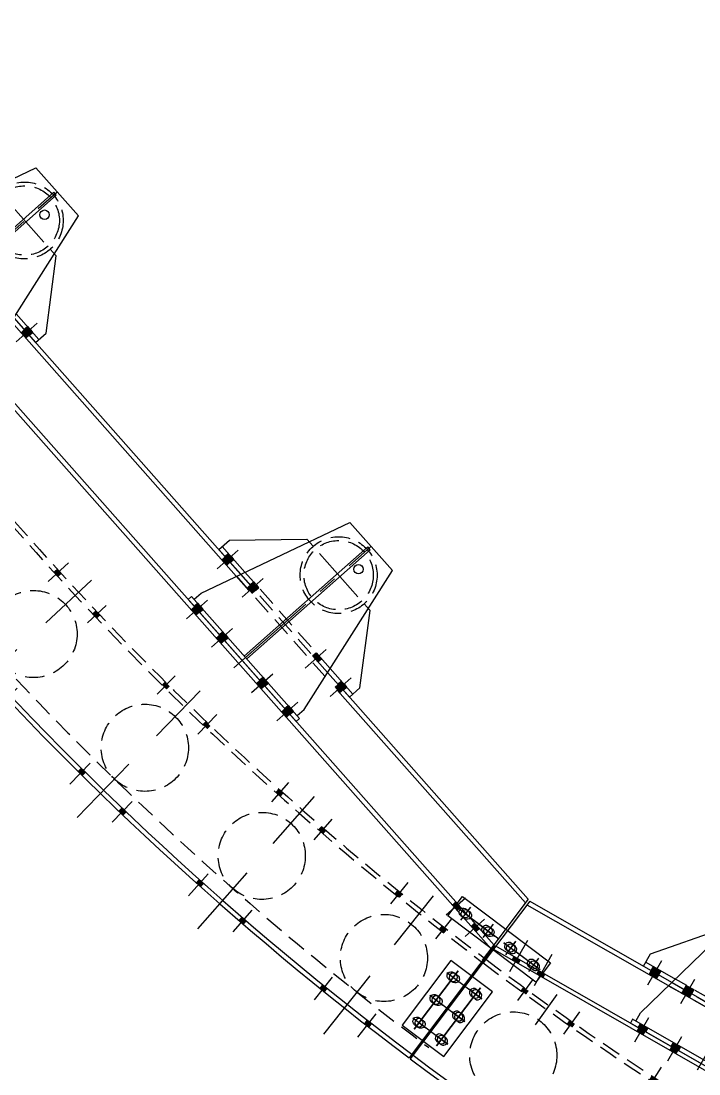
# Model space of a CAD drawing. Extents: x 0 to 13716, y 0 to 9144.
# Drawn here: x 5903.9 to 6202.1, y 5694.8 to 6158.1 of the extents above; entities that cross this region are included whole.
import ezdxf

# ---------------------------------------------------------------- set-up
doc = ezdxf.new("R2010")
doc.units = 0
doc.header["$LTSCALE"] = 8
doc.linetypes.add('CENTER', pattern=[50.8, 31.75, -6.35, 6.35, -6.35])
doc.linetypes.add('HIDDEN', pattern=[9.525, 6.35, -3.175])
doc.layers.get('0').update_dxf_attribs({"linetype": 'CONTINUOUS'})
for name, color, linetype in [('EMS_CL', 1, 'CENTER'), ('EMS_DIM', 3, 'CONTINUOUS'), ('EMS_GRAY', 252, 'CONTINUOUS'), ('EMS_GRAY_HIDDEN', 252, 'HIDDEN'), ('EMS_HIDDEN', 3, 'HIDDEN'), ('EMS_OBJECT', 2, 'CONTINUOUS')]:
    doc.layers.add(name, color=color, linetype=linetype)

# ---------------------------------------------------------------- blocks, each defined once
blk = doc.blocks.new('*U63')
at = {"layer": 'EMS_DIM', "linetype": 'CONTINUOUS'}
for p, q in [((516.5, -470.6), (528.4, -469.1)), ((517.7, -480), (516.5, -470.6)), ((528.4, -469.1), (528.6, -470.6)), ((528.6, -470.6), (529.8, -480)), ((529.8, -480), (517.9, -481.5)), ((519.1, -490.9), (517.9, -481.5)), ((519.3, -492.4), (519.1, -490.9)), ((531.2, -490.9), (519.3, -492.4)), ((529.8, -480), (530, -481.5)), ((530, -481.5), (531.2, -490.9))]:
    blk.add_line(p, q, dxfattribs=at)
at = {"layer": 'EMS_DIM', "linetype": 'CONTINUOUS', "extrusion": (0, 0, -1)}
for points in [[(-528.4, -469.1), (-528.6, -470.6), (-516.5, -470.6)], [(-516.5, -470.6), (-529.8, -480), (-517.7, -480)], [(-516.5, -470.6), (-528.6, -470.6), (-529.8, -480)], [(-517.7, -480), (-529.8, -480), (-517.9, -481.5)], [(-529.8, -480), (-530, -481.5), (-517.9, -481.5)], [(-517.9, -481.5), (-531.2, -490.9), (-519.1, -490.9)], [(-517.9, -481.5), (-530, -481.5), (-531.2, -490.9)], [(-519.1, -490.9), (-531.2, -490.9), (-519.3, -492.4)]]:
    blk.add_solid(points, dxfattribs=at)
blk = doc.blocks.new('*U64')
at = {"layer": 'EMS_DIM', "linetype": 'CONTINUOUS'}
for p, q in [((503.9, -371.4), (515.8, -369.9)), ((505.1, -380.8), (503.9, -371.4)), ((517.2, -380.8), (505.3, -382.3)), ((506.5, -391.7), (505.3, -382.3)), ((515.8, -369.9), (516, -371.4)), ((516, -371.4), (517.2, -380.8)), ((517.2, -380.8), (517.4, -382.3)), ((517.4, -382.3), (518.6, -391.7)), ((506.7, -393.2), (506.5, -391.7)), ((518.6, -391.7), (506.7, -393.2))]:
    blk.add_line(p, q, dxfattribs=at)
at = {"layer": 'EMS_DIM', "linetype": 'CONTINUOUS', "extrusion": (0, 0, -1)}
for points in [[(-515.8, -369.9), (-516, -371.4), (-503.9, -371.4)], [(-503.9, -371.4), (-517.2, -380.8), (-505.1, -380.8)], [(-503.9, -371.4), (-516, -371.4), (-517.2, -380.8)], [(-505.1, -380.8), (-517.2, -380.8), (-505.3, -382.3)], [(-517.2, -380.8), (-517.4, -382.3), (-505.3, -382.3)], [(-505.3, -382.3), (-518.6, -391.7), (-506.5, -391.7)], [(-505.3, -382.3), (-517.4, -382.3), (-518.6, -391.7)], [(-506.5, -391.7), (-518.6, -391.7), (-506.7, -393.2)]]:
    blk.add_solid(points, dxfattribs=at)
blk = doc.blocks.new('A$C677F11A1')
at = {"layer": 'EMS_CL'}
for p, q in [((45.4, 75), (-27, 75)), ((41.7, -75), (-25.6, -75))]:
    blk.add_line(p, q, dxfattribs=at)
at = {"layer": 'EMS_DIM', "const_width": 18}
for points in [[(0.3, 75), (12.3, 75)], [(0.3, -75), (12.3, -75)]]:
    blk.add_lwpolyline(points, dxfattribs=at)
blk = doc.blocks.new('*U69')
at = {"layer": 'EMS_DIM', "linetype": 'CONTINUOUS'}
for p, q in [((374.7, -433.2), (386.6, -431.6)), ((375.9, -442.6), (374.7, -433.2)), ((376.1, -444.1), (375.9, -442.6)), ((388, -442.6), (376.1, -444.1)), ((376.1, -444.1), (388, -442.6)), ((377.2, -453.5), (376.1, -444.1)), ((386.6, -431.6), (386.8, -433.2)), ((386.8, -433.2), (388, -442.6)), ((388, -442.6), (388.1, -444.1)), ((388.1, -444.1), (389.3, -453.5)), ((377.4, -455), (377.2, -453.5)), ((389.3, -453.5), (377.4, -455))]:
    blk.add_line(p, q, dxfattribs=at)
at = {"layer": 'EMS_DIM', "linetype": 'CONTINUOUS', "extrusion": (0, 0, -1)}
for points in [[(-386.6, -431.6), (-386.8, -433.2), (-374.7, -433.2)], [(-374.7, -433.2), (-388, -442.6), (-375.9, -442.6)], [(-374.7, -433.2), (-386.8, -433.2), (-388, -442.6)], [(-375.9, -442.6), (-388, -442.6), (-376.1, -444.1)], [(-388, -442.6), (-388.1, -444.1), (-376.1, -444.1)], [(-376.1, -444.1), (-389.3, -453.5), (-377.2, -453.5)], [(-376.1, -444.1), (-388.1, -444.1), (-389.3, -453.5)], [(-377.2, -453.5), (-389.3, -453.5), (-377.4, -455)]]:
    blk.add_solid(points, dxfattribs=at)
blk = doc.blocks.new('*U70')
at = {"layer": 'EMS_DIM', "linetype": 'CONTINUOUS'}
for p, q in [((387, -532.4), (398.9, -530.9)), ((388.2, -541.8), (387, -532.4)), ((388.4, -543.3), (388.2, -541.8)), ((400.3, -541.8), (388.4, -543.3)), ((388.4, -543.3), (400.3, -541.8)), ((389.6, -552.7), (388.4, -543.3)), ((389.8, -554.2), (389.6, -552.7)), ((401.7, -552.7), (389.8, -554.2)), ((398.9, -530.9), (399.1, -532.4)), ((399.1, -532.4), (400.3, -541.8)), ((400.3, -541.8), (400.5, -543.3)), ((400.5, -543.3), (401.7, -552.7))]:
    blk.add_line(p, q, dxfattribs=at)
at = {"layer": 'EMS_DIM', "linetype": 'CONTINUOUS', "extrusion": (0, 0, -1)}
for points in [[(-398.9, -530.9), (-399.1, -532.4), (-387, -532.4)], [(-387, -532.4), (-400.3, -541.8), (-388.2, -541.8)], [(-387, -532.4), (-399.1, -532.4), (-400.3, -541.8)], [(-388.2, -541.8), (-400.3, -541.8), (-388.4, -543.3)], [(-400.3, -541.8), (-400.5, -543.3), (-388.4, -543.3)], [(-388.4, -543.3), (-401.7, -552.7), (-389.6, -552.7)], [(-388.4, -543.3), (-400.5, -543.3), (-401.7, -552.7)], [(-389.6, -552.7), (-401.7, -552.7), (-389.8, -554.2)]]:
    blk.add_solid(points, dxfattribs=at)
blk = doc.blocks.new('*U75')
at = {"layer": 'EMS_DIM', "linetype": 'CONTINUOUS'}
for p, q in [((528.4, -469.1), (540.3, -467.6)), ((529.6, -478.5), (528.4, -469.1)), ((540.3, -467.6), (540.5, -469.1)), ((540.5, -469.1), (541.7, -478.5)), ((541.7, -478.5), (529.8, -480)), ((531, -489.4), (529.8, -480)), ((531.2, -490.9), (531, -489.4)), ((543.1, -489.4), (531.2, -490.9)), ((541.7, -478.5), (541.9, -480)), ((541.9, -480), (543.1, -489.4))]:
    blk.add_line(p, q, dxfattribs=at)
at = {"layer": 'EMS_DIM', "linetype": 'CONTINUOUS', "extrusion": (0, 0, -1)}
for points in [[(-540.3, -467.6), (-540.5, -469.1), (-528.4, -469.1)], [(-528.4, -469.1), (-541.7, -478.5), (-529.6, -478.5)], [(-528.4, -469.1), (-540.5, -469.1), (-541.7, -478.5)], [(-529.6, -478.5), (-541.7, -478.5), (-529.8, -480)], [(-541.7, -478.5), (-541.9, -480), (-529.8, -480)], [(-529.8, -480), (-543.1, -489.4), (-531, -489.4)], [(-529.8, -480), (-541.9, -480), (-543.1, -489.4)], [(-531, -489.4), (-543.1, -489.4), (-531.2, -490.9)]]:
    blk.add_solid(points, dxfattribs=at)
blk = doc.blocks.new('*U76')
at = {"layer": 'EMS_DIM', "linetype": 'CONTINUOUS'}
for p, q in [((515.8, -369.9), (527.7, -368.4)), ((517, -379.3), (515.8, -369.9)), ((529.1, -379.3), (517.2, -380.8)), ((518.4, -390.2), (517.2, -380.8)), ((527.7, -368.4), (527.9, -369.9)), ((527.9, -369.9), (529.1, -379.3)), ((529.1, -379.3), (529.3, -380.8)), ((529.3, -380.8), (530.5, -390.2)), ((518.6, -391.7), (518.4, -390.2)), ((530.5, -390.2), (518.6, -391.7))]:
    blk.add_line(p, q, dxfattribs=at)
at = {"layer": 'EMS_DIM', "linetype": 'CONTINUOUS', "extrusion": (0, 0, -1)}
for points in [[(-527.7, -368.4), (-527.9, -369.9), (-515.8, -369.9)], [(-515.8, -369.9), (-529.1, -379.3), (-517, -379.3)], [(-515.8, -369.9), (-527.9, -369.9), (-529.1, -379.3)], [(-517, -379.3), (-529.1, -379.3), (-517.2, -380.8)], [(-529.1, -379.3), (-529.3, -380.8), (-517.2, -380.8)], [(-517.2, -380.8), (-530.5, -390.2), (-518.4, -390.2)], [(-517.2, -380.8), (-529.3, -380.8), (-530.5, -390.2)], [(-518.4, -390.2), (-530.5, -390.2), (-518.6, -391.7)]]:
    blk.add_solid(points, dxfattribs=at)
blk = doc.blocks.new('A$C3EB96905')
at = {"layer": 'EMS_CL'}
for p, q in [((0, -22), (0, 97)), ((22, 75), (-22, 75)), ((22, 0), (-22, 0))]:
    blk.add_line(p, q, dxfattribs=at)
at = {"layer": 'EMS_OBJECT'}
for p, q in [((-11, 68.5), (-11, 81.5)), ((11, 68.5), (11, 81.5)), ((-11, -6.5), (-11, 6.5)), ((11, -6.5), (11, 6.5))]:
    blk.add_line(p, q, dxfattribs=at)
for centre, start, end in [((0, 81.5), 0, 180), ((0, 68.5), 180, 0), ((0, 6.5), 0, 180), ((0, -6.5), 180, 0)]:
    blk.add_arc(centre, 11, start, end, dxfattribs=at)
blk = doc.blocks.new('A$C254E296A')
at = {"layer": 'EMS_DIM', "rotation": 180.3631299911573}
blk.add_blockref('A$C3EB96905', (-75.5, 109.4), dxfattribs=at)
blk = doc.blocks.new('A$C4C2A69A9')
at = {"layer": 'EMS_DIM', "rotation": 180}
blk.add_blockref('A$C254E296A', (0, 0), dxfattribs=at)
blk = doc.blocks.new('A$C7A0F2833')
at = {"layer": 'EMS_DIM'}
blk.add_blockref('A$C4C2A69A9', (0, 0), dxfattribs=at)
blk = doc.blocks.new('A$C1F1D176B')
at = {"layer": 'EMS_CL'}
for p, q in [((90.1, -56), (90.1, -12.5)), ((165.1, -56), (165.1, -12.5)), ((240.1, -56), (240.1, -12.5)), ((69.1, -35), (261.1, -35))]:
    blk.add_line(p, q, dxfattribs=at)
at = {"layer": 'EMS_OBJECT'}
for p, q in [((79.1, -41.5), (79.1, -28.5)), ((101.1, -41.5), (101.1, -28.5)), ((154.1, -41.5), (154.1, -28.5)), ((176.1, -41.5), (176.1, -28.5)), ((229.1, -41.5), (229.1, -28.5)), ((251.1, -41.5), (251.1, -28.5))]:
    blk.add_line(p, q, dxfattribs=at)
for centre, start, end in [((90.1, -28.5), 360, 180), ((165.1, -28.5), 360, 180), ((240.1, -28.5), 360, 180), ((90.1, -41.5), 180, 360), ((165.1, -41.5), 180, 360), ((240.1, -41.5), 180, 360)]:
    blk.add_arc(centre, 11, start, end, dxfattribs=at)
blk = doc.blocks.new('A$C4D987B39')
at = {"layer": 'EMS_DIM'}
blk.add_blockref('A$C1F1D176B', (0, 0), dxfattribs=at)
blk = doc.blocks.new('A$C382C6BC0')
at = {"layer": 'EMS_CL'}
for p, q in [((382.8, -60.6), (287.9, -72.6)), ((391.8, -135), (297.4, -147)), ((315.4, -208.8), (217.4, -211.3)), ((480.5, -385.5), (553.9, -376.2)), ((480.5, -385.5), (553.9, -376.2)), ((339.3, -448.7), (412.8, -439.4)), ((339.3, -448.7), (412.8, -439.4)), ((493.1, -484.7), (566.5, -475.4)), ((493.1, -484.7), (566.5, -475.4)), ((351.7, -548), (425.1, -538.7)), ((351.7, -548), (425.1, -538.7)), ((379.8, -625), (847.6, -565.7))]:
    blk.add_line(p, q, dxfattribs=at)
at = {"layer": 'EMS_DIM'}
blk.add_line((523.7, -432.3), (567.2, -775.7), dxfattribs=at)
at = {"layer": 'EMS_DIM', "const_width": 22}
for points in [[(328.3, -67.5), (318.4, -68.7)], [(337.8, -141.9), (327.9, -143.1)], [(376.1, -444.1), (366.1, -445.3)], [(388.6, -543.3), (378.7, -544.5)]]:
    blk.add_lwpolyline(points, dxfattribs=at)
at = {"layer": 'EMS_GRAY'}
blk.add_line((512.8, -346.1), (523.7, -432.3), dxfattribs=at)
at = {"layer": 'EMS_HIDDEN'}
for p, q in [((511.4, -430.4), (555.8, -780.7)), ((523.7, -432.3), (567.2, -775.7)), ((578.7, -770.8), (536.1, -434.2))]:
    blk.add_line(p, q, dxfattribs=at)
blk.add_circle((117.7, -213.8), 115, dxfattribs=at)
for radius, start in [(8235, 180.02087), (8223, 180.0209)]:
    blk.add_arc((8500, 0), radius, start, 196.69027, dxfattribs=at)
at = {"layer": 'EMS_OBJECT'}
for p, q in [((320.1, -2), (-53, -2)), ((469.4, -3), (265, -3)), ((309.9, -1.7), (609.4, -2365.8)), ((320.1, -2), (619.1, -2363)), ((457.3, -3), (737.8, -2218)), ((469.4, -3), (749.7, -2216.5)), ((512.8, -346.1), (549.5, -341.4)), ((512.8, -346.1), (523.7, -432.3)), ((524.7, -344.6), (536.1, -434.2)), ((549.5, -341.4), (720.2, -454.4)), ((383.6, -407.8), (371.6, -409.3)), ((371.6, -409.3), (425.7, -835.9)), ((437.6, -834.4), (383.6, -407.8)), ((384.8, -417.7), (409.6, -414.6)), ((409.6, -414.6), (838.8, -481.2))]:
    blk.add_line(p, q, dxfattribs=at)
for radius, start, end in [(8553, 180.0134, 191.94382), (8541, 180.01342, 191.94241)]:
    blk.add_arc((8500, 0), radius, start, end, dxfattribs=at)
at = {"layer": 'EMS_DIM'}
for name, p in [('A$C4D987B39', (-53, -2)), ('A$C7A0F2833', (265, -3))]:
    blk.add_blockref(name, p, dxfattribs=at)
at = {"layer": 'EMS_DIM', "color": 6, "xscale": -1, "rotation": 181.4613857312422}
blk.add_blockref('A$C677F11A1', (267.7, -210), dxfattribs=at)
at = {"layer": 'EMS_DIM', "linetype": 'CONTINUOUS'}
for name in ['*U64', '*U76', '*U69', '*U63', '*U75', '*U70']:
    blk.add_blockref(name, (0, 0), dxfattribs=at)
at = {"layer": 'EMS_DIM', "color": 6, "rotation": 4.333215998733138}
blk.add_blockref('A$C677F11A1', (288.5, -622.2), dxfattribs=at)
blk = doc.blocks.new('*U89')
at = {"layer": 'EMS_DIM', "linetype": 'CONTINUOUS'}
for p, q in [((867.2, 1949.8), (868.9, 1958.2)), ((879, 1947.4), (867.2, 1949.8)), ((868.9, 1958.2), (869.4, 1960.5)), ((869.4, 1960.5), (871.1, 1968.9)), ((881.2, 1958.2), (869.4, 1960.5)), ((871.1, 1968.9), (871.6, 1971.3)), ((871.6, 1971.3), (883.4, 1968.9)), ((879.5, 1949.8), (879, 1947.4)), ((881.2, 1958.2), (879.5, 1949.8)), ((883.4, 1968.9), (881.6, 1960.5))]:
    blk.add_line(p, q, dxfattribs=at)
at = {"layer": 'EMS_DIM', "linetype": 'CONTINUOUS', "extrusion": (0, 0, -1)}
for points in [[(-868.9, 1958.2), (-879.5, 1949.8), (-867.2, 1949.8)], [(-867.2, 1949.8), (-879.5, 1949.8), (-879, 1947.4)], [(-869.4, 1960.5), (-881.2, 1958.2), (-868.9, 1958.2)], [(-868.9, 1958.2), (-881.2, 1958.2), (-879.5, 1949.8)], [(-871.1, 1968.9), (-881.6, 1960.5), (-869.4, 1960.5)], [(-869.4, 1960.5), (-881.6, 1960.5), (-881.2, 1958.2)], [(-871.6, 1971.3), (-883.4, 1968.9), (-871.1, 1968.9)], [(-871.1, 1968.9), (-883.4, 1968.9), (-881.6, 1960.5)]]:
    blk.add_solid(points, dxfattribs=at)
blk = doc.blocks.new('*U93')
at = {"layer": 'EMS_DIM', "linetype": 'CONTINUOUS'}
for p, q in [((555.8, 1161.7), (557.5, 1170.1)), ((557.5, 1170.1), (558, 1172.5)), ((558, 1172.5), (569.8, 1170.1)), ((569.8, 1170.1), (568.1, 1161.7)), ((553.6, 1150.9), (555.4, 1159.3)), ((565.4, 1148.5), (553.6, 1150.9)), ((555.4, 1159.3), (555.8, 1161.7)), ((555.8, 1161.7), (567.6, 1159.3)), ((567.6, 1159.3), (555.8, 1161.7)), ((565.9, 1150.9), (565.4, 1148.5)), ((567.6, 1159.3), (565.9, 1150.9)), ((568.1, 1161.7), (567.6, 1159.3))]:
    blk.add_line(p, q, dxfattribs=at)
at = {"layer": 'EMS_DIM', "linetype": 'CONTINUOUS', "extrusion": (0, 0, -1)}
for points in [[(-557.5, 1170.1), (-568.1, 1161.7), (-555.8, 1161.7)], [(-558, 1172.5), (-569.8, 1170.1), (-557.5, 1170.1)], [(-557.5, 1170.1), (-569.8, 1170.1), (-568.1, 1161.7)], [(-555.4, 1159.3), (-565.9, 1150.9), (-553.6, 1150.9)], [(-553.6, 1150.9), (-565.9, 1150.9), (-565.4, 1148.5)], [(-555.8, 1161.7), (-567.6, 1159.3), (-555.4, 1159.3)], [(-555.4, 1159.3), (-567.6, 1159.3), (-565.9, 1150.9)], [(-555.8, 1161.7), (-568.1, 1161.7), (-567.6, 1159.3)]]:
    blk.add_solid(points, dxfattribs=at)
blk = doc.blocks.new('*U94')
at = {"layer": 'EMS_DIM', "linetype": 'CONTINUOUS'}
for p, q in [((533.5, 1053), (535.2, 1061.4)), ((535.2, 1061.4), (535.7, 1063.8)), ((535.7, 1063.8), (537.4, 1072.2)), ((547.4, 1061.4), (535.7, 1063.8)), ((537.4, 1072.2), (537.9, 1074.5)), ((537.9, 1074.5), (549.6, 1072.2)), ((547.4, 1061.4), (545.7, 1053)), ((549.6, 1072.2), (547.9, 1063.8)), ((545.2, 1050.6), (533.5, 1053)), ((545.7, 1053), (545.2, 1050.6))]:
    blk.add_line(p, q, dxfattribs=at)
at = {"layer": 'EMS_DIM', "linetype": 'CONTINUOUS', "extrusion": (0, 0, -1)}
for points in [[(-535.2, 1061.4), (-545.7, 1053), (-533.5, 1053)], [(-535.7, 1063.8), (-547.4, 1061.4), (-535.2, 1061.4)], [(-535.2, 1061.4), (-547.4, 1061.4), (-545.7, 1053)], [(-537.4, 1072.2), (-547.9, 1063.8), (-535.7, 1063.8)], [(-535.7, 1063.8), (-547.9, 1063.8), (-547.4, 1061.4)], [(-537.9, 1074.5), (-549.6, 1072.2), (-537.4, 1072.2)], [(-537.4, 1072.2), (-549.6, 1072.2), (-547.9, 1063.8)], [(-533.5, 1053), (-545.7, 1053), (-545.2, 1050.6)]]:
    blk.add_solid(points, dxfattribs=at)
blk = doc.blocks.new('*U95')
at = {"layer": 'EMS_DIM', "linetype": 'CONTINUOUS'}
for p, q in [((505.5, 915.4), (506, 917.8)), ((506, 917.8), (517.7, 915.4)), ((501.6, 896.2), (503.3, 904.6)), ((513.4, 893.8), (501.6, 896.2)), ((503.3, 904.6), (503.8, 907)), ((503.8, 907), (505.5, 915.4)), ((503.8, 907), (515.5, 904.6)), ((515.5, 904.6), (503.8, 907)), ((513.8, 896.2), (513.4, 893.8)), ((515.5, 904.6), (513.8, 896.2)), ((516, 907), (515.5, 904.6)), ((517.7, 915.4), (516, 907))]:
    blk.add_line(p, q, dxfattribs=at)
at = {"layer": 'EMS_DIM', "linetype": 'CONTINUOUS', "extrusion": (0, 0, -1)}
for points in [[(-506, 917.8), (-517.7, 915.4), (-505.5, 915.4)], [(-503.3, 904.6), (-513.8, 896.2), (-501.6, 896.2)], [(-501.6, 896.2), (-513.8, 896.2), (-513.4, 893.8)], [(-503.8, 907), (-515.5, 904.6), (-503.3, 904.6)], [(-503.3, 904.6), (-515.5, 904.6), (-513.8, 896.2)], [(-505.5, 915.4), (-516, 907), (-503.8, 907)], [(-503.8, 907), (-516, 907), (-515.5, 904.6)], [(-505.5, 915.4), (-517.7, 915.4), (-516, 907)]]:
    blk.add_solid(points, dxfattribs=at)
blk = doc.blocks.new('*U96')
at = {"layer": 'EMS_DIM', "linetype": 'CONTINUOUS'}
for p, q in [((481.9, 798.2), (483.6, 806.5)), ((483.6, 806.5), (484.1, 808.9)), ((484.1, 808.9), (485.8, 817.3)), ((484.1, 808.9), (495.8, 806.5)), ((495.8, 806.5), (484.1, 808.9)), ((485.8, 817.3), (486.3, 819.7)), ((486.3, 819.7), (498, 817.3)), ((495.8, 806.5), (494.1, 798.2)), ((496.3, 808.9), (495.8, 806.5)), ((498, 817.3), (496.3, 808.9)), ((493.6, 795.8), (481.9, 798.2)), ((494.1, 798.2), (493.6, 795.8))]:
    blk.add_line(p, q, dxfattribs=at)
at = {"layer": 'EMS_DIM', "linetype": 'CONTINUOUS', "extrusion": (0, 0, -1)}
for points in [[(-483.6, 806.5), (-494.1, 798.2), (-481.9, 798.2)], [(-484.1, 808.9), (-495.8, 806.5), (-483.6, 806.5)], [(-483.6, 806.5), (-495.8, 806.5), (-494.1, 798.2)], [(-485.8, 817.3), (-496.3, 808.9), (-484.1, 808.9)], [(-484.1, 808.9), (-496.3, 808.9), (-495.8, 806.5)], [(-486.3, 819.7), (-498, 817.3), (-485.8, 817.3)], [(-485.8, 817.3), (-498, 817.3), (-496.3, 808.9)], [(-481.9, 798.2), (-494.1, 798.2), (-493.6, 795.8)]]:
    blk.add_solid(points, dxfattribs=at)
blk = doc.blocks.new('*U97')
at = {"layer": 'EMS_DIM', "linetype": 'CONTINUOUS'}
for p, q in [((617.9, 724.6), (619.6, 733)), ((629.7, 722.2), (617.9, 724.6)), ((619.6, 733), (620.1, 735.4)), ((620.1, 735.4), (621.8, 743.7)), ((631.9, 733), (620.1, 735.4)), ((621.8, 743.7), (622.3, 746.1)), ((622.3, 746.1), (634.1, 743.7)), ((630.2, 724.6), (629.7, 722.2)), ((631.9, 733), (630.2, 724.6)), ((634.1, 743.7), (632.4, 735.4))]:
    blk.add_line(p, q, dxfattribs=at)
at = {"layer": 'EMS_DIM', "linetype": 'CONTINUOUS', "extrusion": (0, 0, -1)}
for points in [[(-619.6, 733), (-630.2, 724.6), (-617.9, 724.6)], [(-617.9, 724.6), (-630.2, 724.6), (-629.7, 722.2)], [(-620.1, 735.4), (-631.9, 733), (-619.6, 733)], [(-619.6, 733), (-631.9, 733), (-630.2, 724.6)], [(-621.8, 743.7), (-632.4, 735.4), (-620.1, 735.4)], [(-620.1, 735.4), (-632.4, 735.4), (-631.9, 733)], [(-622.3, 746.1), (-634.1, 743.7), (-621.8, 743.7)], [(-621.8, 743.7), (-634.1, 743.7), (-632.4, 735.4)]]:
    blk.add_solid(points, dxfattribs=at)
blk = doc.blocks.new('*U98')
at = {"layer": 'EMS_DIM', "linetype": 'CONTINUOUS'}
for p, q in [((640.1, 833.4), (641.8, 841.7)), ((641.8, 841.7), (642.3, 844.1)), ((642.3, 844.1), (654, 841.7)), ((654, 841.7), (652.3, 833.4)), ((637.9, 822.6), (639.6, 831)), ((649.6, 820.2), (637.9, 822.6)), ((639.6, 831), (640.1, 833.4)), ((651.8, 831), (640.1, 833.4)), ((650.1, 822.6), (649.6, 820.2)), ((651.8, 831), (650.1, 822.6))]:
    blk.add_line(p, q, dxfattribs=at)
at = {"layer": 'EMS_DIM', "linetype": 'CONTINUOUS', "extrusion": (0, 0, -1)}
for points in [[(-641.8, 841.7), (-652.3, 833.4), (-640.1, 833.4)], [(-642.3, 844.1), (-654, 841.7), (-641.8, 841.7)], [(-641.8, 841.7), (-654, 841.7), (-652.3, 833.4)], [(-639.6, 831), (-650.1, 822.6), (-637.9, 822.6)], [(-637.9, 822.6), (-650.1, 822.6), (-649.6, 820.2)], [(-640.1, 833.4), (-651.8, 831), (-639.6, 831)], [(-639.6, 831), (-651.8, 831), (-650.1, 822.6)], [(-640.1, 833.4), (-652.3, 833.4), (-651.8, 831)]]:
    blk.add_solid(points, dxfattribs=at)
blk = doc.blocks.new('*U99')
at = {"layer": 'EMS_DIM', "linetype": 'CONTINUOUS'}
for p, q in [((689.9, 1078.3), (691.6, 1086.7)), ((691.6, 1086.7), (692.1, 1089.1)), ((692.1, 1089.1), (703.9, 1086.7)), ((703.9, 1086.7), (702.2, 1078.3)), ((687.7, 1067.6), (689.4, 1075.9)), ((699.5, 1065.2), (687.7, 1067.6)), ((689.4, 1075.9), (689.9, 1078.3)), ((701.7, 1075.9), (689.9, 1078.3)), ((700, 1067.6), (699.5, 1065.2)), ((701.7, 1075.9), (700, 1067.6))]:
    blk.add_line(p, q, dxfattribs=at)
at = {"layer": 'EMS_DIM', "linetype": 'CONTINUOUS', "extrusion": (0, 0, -1)}
for points in [[(-691.6, 1086.7), (-702.2, 1078.3), (-689.9, 1078.3)], [(-692.1, 1089.1), (-703.9, 1086.7), (-691.6, 1086.7)], [(-691.6, 1086.7), (-703.9, 1086.7), (-702.2, 1078.3)], [(-689.4, 1075.9), (-700, 1067.6), (-687.7, 1067.6)], [(-687.7, 1067.6), (-700, 1067.6), (-699.5, 1065.2)], [(-689.9, 1078.3), (-701.7, 1075.9), (-689.4, 1075.9)], [(-689.4, 1075.9), (-701.7, 1075.9), (-700, 1067.6)], [(-689.9, 1078.3), (-702.2, 1078.3), (-701.7, 1075.9)]]:
    blk.add_solid(points, dxfattribs=at)
blk = doc.blocks.new('*U100')
at = {"layer": 'EMS_DIM', "linetype": 'CONTINUOUS'}
for p, q in [((707.7, 1165.5), (709.4, 1173.9)), ((709.4, 1173.9), (709.8, 1176.3)), ((709.8, 1176.3), (711.6, 1184.7)), ((721.6, 1173.9), (709.8, 1176.3)), ((711.6, 1184.7), (712, 1187.1)), ((712, 1187.1), (723.8, 1184.7)), ((721.6, 1173.9), (719.9, 1165.5)), ((723.8, 1184.7), (722.1, 1176.3)), ((719.4, 1163.2), (707.7, 1165.5)), ((719.9, 1165.5), (719.4, 1163.2))]:
    blk.add_line(p, q, dxfattribs=at)
at = {"layer": 'EMS_DIM', "linetype": 'CONTINUOUS', "extrusion": (0, 0, -1)}
for points in [[(-709.4, 1173.9), (-719.9, 1165.5), (-707.7, 1165.5)], [(-709.8, 1176.3), (-721.6, 1173.9), (-709.4, 1173.9)], [(-709.4, 1173.9), (-721.6, 1173.9), (-719.9, 1165.5)], [(-711.6, 1184.7), (-722.1, 1176.3), (-709.8, 1176.3)], [(-709.8, 1176.3), (-722.1, 1176.3), (-721.6, 1173.9)], [(-712, 1187.1), (-723.8, 1184.7), (-711.6, 1184.7)], [(-711.6, 1184.7), (-723.8, 1184.7), (-722.1, 1176.3)], [(-707.7, 1165.5), (-719.9, 1165.5), (-719.4, 1163.2)]]:
    blk.add_solid(points, dxfattribs=at)
blk = doc.blocks.new('A$C2A9C4558')
at = {"layer": 'EMS_CL'}
for p, q in [((-124.6, 75), (-201.2, 75)), ((195.4, 75), (123, 75)), ((-60.1, 0), (-256.5, 0)), ((209.4, 0), (44.1, 0)), ((-129.2, -75), (-206.9, -75)), ((191.7, -75), (124.4, -75))]:
    blk.add_line(p, q, dxfattribs=at)
at = {"layer": 'EMS_DIM', "const_width": 18}
for points in [[(-167.7, 75), (-155.7, 75)], [(150.3, 75), (162.3, 75)], [(-167.7, -75), (-155.7, -75)], [(150.3, -75), (162.3, -75)]]:
    blk.add_lwpolyline(points, dxfattribs=at)
blk = doc.blocks.new('A$C21EB4B51')
at = {"layer": 'EMS_CL'}
for p, q in [((174.4, 213), (29.3, 87.4)), ((220.7, 127.4), (144.8, 215.1)), ((222.9, 157), (77.7, 31.4)), ((164, 78.3), (88.1, 166.1)), ((107.3, 29.3), (31.4, 117))]:
    blk.add_line(p, q, dxfattribs=at)
at = {"layer": 'EMS_OBJECT'}
for p, q in [((0, 104.4), (161.8, 244.4)), ((161.8, 244.4), (252.1, 140)), ((252.1, 140), (90.3, 0)), ((90.3, 0), (0, 104.4))]:
    blk.add_line(p, q, dxfattribs=at)
for centre in [(158.6, 199.2), (101.9, 150.2), (207, 143.3), (45.1, 101.1), (150.3, 94.2), (93.6, 45.1)]:
    blk.add_circle(centre, 11, dxfattribs=at)
blk = doc.blocks.new('A$C54297E35')
at = {"layer": 'EMS_GRAY', "color": 6, "xscale": -1, "rotation": 220.8694950002439}
blk.add_blockref('A$C21EB4B51', (-10.2, 7.9), dxfattribs=at)
blk = doc.blocks.new('A$C505741D1')
at = {"layer": 'EMS_DIM'}
blk.add_blockref('A$C54297E35', (0, 0), dxfattribs=at)
blk = doc.blocks.new('A$C43380631')
for p, q in [((0, 192), (870, 192)), ((0, 0), (0, 192)), ((870, 192), (870, 0)), ((870, 0), (0, 0))]:
    blk.add_line(p, q)
for centre in [(96, 96), (321, 96), (546, 96), (771, 96)]:
    blk.add_circle(centre, 33)
at = {"layer": 'EMS_CL'}
for p, q in [((33, 96), (834, 96)), ((96, 33), (96, 159)), ((321, 33), (321, 159)), ((546, 33), (546, 159)), ((771, 33), (771, 159))]:
    blk.add_line(p, q, dxfattribs=at)
blk = doc.blocks.new('A$C13287DB4')
at = {"xscale": 0.3333333333321532, "yscale": 0.3333333333321532, "zscale": 0.3333333333321532, "rotation": 90.0000000000335}
blk.add_blockref('A$C43380631', (107.1, -147.5), dxfattribs=at)
blk = doc.blocks.new('A$C595B0429')
at = {"layer": 'EMS_CL'}
for p, q in [((750.6, 2214.3), (1212.7, 2120.3)), ((1087.2, 2067.9), (1117.6, 2217.6)), ((1087.2, 2067.9), (1117.6, 2217.6)), ((833.1, 1967.9), (905.7, 1953.2)), ((519.6, 1169.1), (592.1, 1154.3)), ((673.6, 1183.7), (746.1, 1169)), ((653.7, 1085.7), (726.2, 1071)), ((499.4, 1071.1), (571.9, 1056.4)), ((490.8, 991.3), (963.4, 895.1)), ((837.9, 842.7), (868.4, 992.4)), ((837.9, 842.7), (868.4, 992.4)), ((467.5, 914.4), (540, 899.6)), ((603.8, 840.7), (676.3, 826)), ((447.6, 816.4), (520.1, 801.6)), ((583.9, 742.7), (656.4, 728)), ((373.8, 136.8), (306.9, 150.4)), ((359.5, 63.1), (292, 76.9))]:
    blk.add_line(p, q, dxfattribs=at)
at = {"layer": 'EMS_DIM', "const_width": 22}
for points in [[(857.6, 1962.9), (869.4, 1960.5)], [(544.1, 1164.1), (555.8, 1161.7)], [(698.1, 1178.7), (709.8, 1176.3)], [(678.2, 1080.7), (689.9, 1078.3)], [(524.1, 1066.1), (535.9, 1063.7)], [(492.2, 909.3), (504, 906.9)], [(472.3, 811.3), (484.1, 808.9)], [(608.4, 737.8), (620.1, 735.4)], [(348.4, 141.9), (336.6, 144.3)], [(333.4, 68.5), (321.7, 70.8)]]:
    blk.add_lwpolyline(points, dxfattribs=at)
at = {"layer": 'EMS_GRAY_HIDDEN'}
blk.add_arc((8500, 0), 8500, 156.43481, 180.15411, dxfattribs=at)
at = {"layer": 'EMS_HIDDEN'}
for p, q in [((1082.2, 2043.3), (1077.5, 2020.3)), ((688.4, 1131.2), (618, 785.2)), ((699.5, 1125.5), (630.5, 786.2)), ((642.9, 787.2), (710.6, 1119.7)), ((873.5, 1017), (878.4, 1041.5)), ((832.9, 818.1), (828.2, 795.1)), ((320.1, 3), (265, 3))]:
    blk.add_line(p, q, dxfattribs=at)
for centre, radius in [((1102.4, 2142.8), 101.5), ((1102.4, 2142.8), 101.5), ((1102.4, 2142.8), 91.5), ((1102.4, 2142.8), 91.5), ((244.3, 1467.1), 115), ((181.2, 1051.7), 115), ((853.1, 917.6), 101.5), ((853.1, 917.6), 101.5), ((853.1, 917.6), 91.5), ((853.1, 917.6), 91.5), ((139, 633.5), 115), ((117.7, 213.8), 115)]:
    blk.add_circle(centre, radius, dxfattribs=at)
for radius, start, end in [(8235, 157.02087, 179.97913), (8223, 157.0209, 179.9791)]:
    blk.add_arc((8500, 0), radius, start, end, dxfattribs=at)
at = {"layer": 'EMS_OBJECT'}
for p, q in [((307.6, 2), (958.1, 3199.2)), ((319.9, 2), (969.4, 3194.4)), ((846.4, 2404), (1231.5, 2203.2)), ((780, 2203.2), (1205.9, 2116.6)), ((782, 2213), (1207.9, 2126.4)), ((1197.6, 2036.6), (1231.5, 2203.2)), ((1205.9, 2116.6), (1207.9, 2126.4)), ((877.3, 2059.4), (678.5, 1082.2)), ((889.7, 2060.4), (689.5, 1076.5)), ((764.6, 2002.3), (1197.6, 2036.6)), ((879.7, 2011.4), (862.4, 1926.3)), ((892.2, 2012.4), (874.2, 1923.9)), ((898.7, 1918.9), (1077.5, 2020.3)), ((862.4, 1926.3), (898.7, 1918.9)), ((562.8, 1196), (477.1, 774.7)), ((574.6, 1193.6), (562.8, 1196)), ((716.8, 1210.6), (699.5, 1125.5)), ((728.6, 1208.2), (710.6, 1119.7)), ((716.8, 1210.6), (753.1, 1203.2)), ((753.1, 1203.2), (878.4, 1041.5)), ((488.9, 772.3), (574.6, 1193.6)), ((572.6, 1183.8), (597.1, 1178.9)), ((597.1, 1178.9), (982.2, 978)), ((530.7, 978.1), (956.7, 891.4)), ((532.7, 987.9), (958.7, 901.2)), ((948.3, 811.5), (982.2, 978)), ((956.7, 891.4), (958.7, 901.2)), ((515.3, 777.1), (948.3, 811.5)), ((490.8, 782.1), (515.3, 777.1)), ((630.5, 786.2), (613.2, 701.1)), ((642.9, 787.2), (624.9, 698.7)), ((649.4, 693.7), (828.2, 795.1)), ((477.1, 774.7), (488.9, 772.3)), ((608.1, 736.2), (458.9, 3)), ((620.5, 737.2), (471.1, 3)), ((613.2, 701.1), (649.4, 693.7)), ((319.9, 2), (-53, 2)), ((471.1, 3), (320.1, 3))]:
    blk.add_line(p, q, dxfattribs=at)
for centre in [(1146.2, 2110.2), (897, 885)]:
    blk.add_circle(centre, 12.4, dxfattribs=at)
for radius, start, end in [(8553, 157.0134, 179.9866), (8541, 157.01342, 179.98658)]:
    blk.add_arc((8500, 0), radius, start, end, dxfattribs=at)
at = {"layer": 'EMS_DIM', "linetype": 'CONTINUOUS'}
for name in ['*U89', '*U93', '*U100', '*U99', '*U94', '*U95', '*U98', '*U96', '*U97']:
    blk.add_blockref(name, (0, 0), dxfattribs=at)
at = {"layer": 'EMS_DIM'}
for p, rotation in [((244.3, 1467.1), 349.9231234661605), ((117.7, 213.8), 358.5386142687397)]:
    blk.add_blockref('A$C2A9C4558', p, dxfattribs=dict(at, rotation=rotation))
at = {"layer": 'EMS_DIM', "xscale": -1}
for name, p, rotation in [('A$C2A9C4558', (181.2, 1051.7), 172.7949537336867), ('A$C2A9C4558', (139, 633.5), 175.6667840012131), ('A$C4C2A69A9', (265, 3), 180), ('A$C1F1D176B', (-53, 2), 180)]:
    blk.add_blockref(name, p, dxfattribs=dict(at, rotation=rotation))
at = {"layer": 'EMS_DIM'}
blk.add_blockref('A$C505741D1', (-53, 2), dxfattribs=at)
at = {"layer": 'EMS_OBJECT'}
blk.add_blockref('A$C13287DB4', (265, 3), dxfattribs=at)

msp = doc.modelspace()

# ---------------------------------------------------------------- block references
at = {"layer": 'EMS_DIM', "xscale": 0.1666666666666667, "yscale": 0.1666666666666667, "zscale": 0.1666666666666667, "rotation": 52.99999999967987}
for name in ['A$C595B0429', 'A$C382C6BC0']:
    msp.add_blockref(name, (6080.193, 5708.703), dxfattribs=at)

doc.saveas('drawing.dxf')
